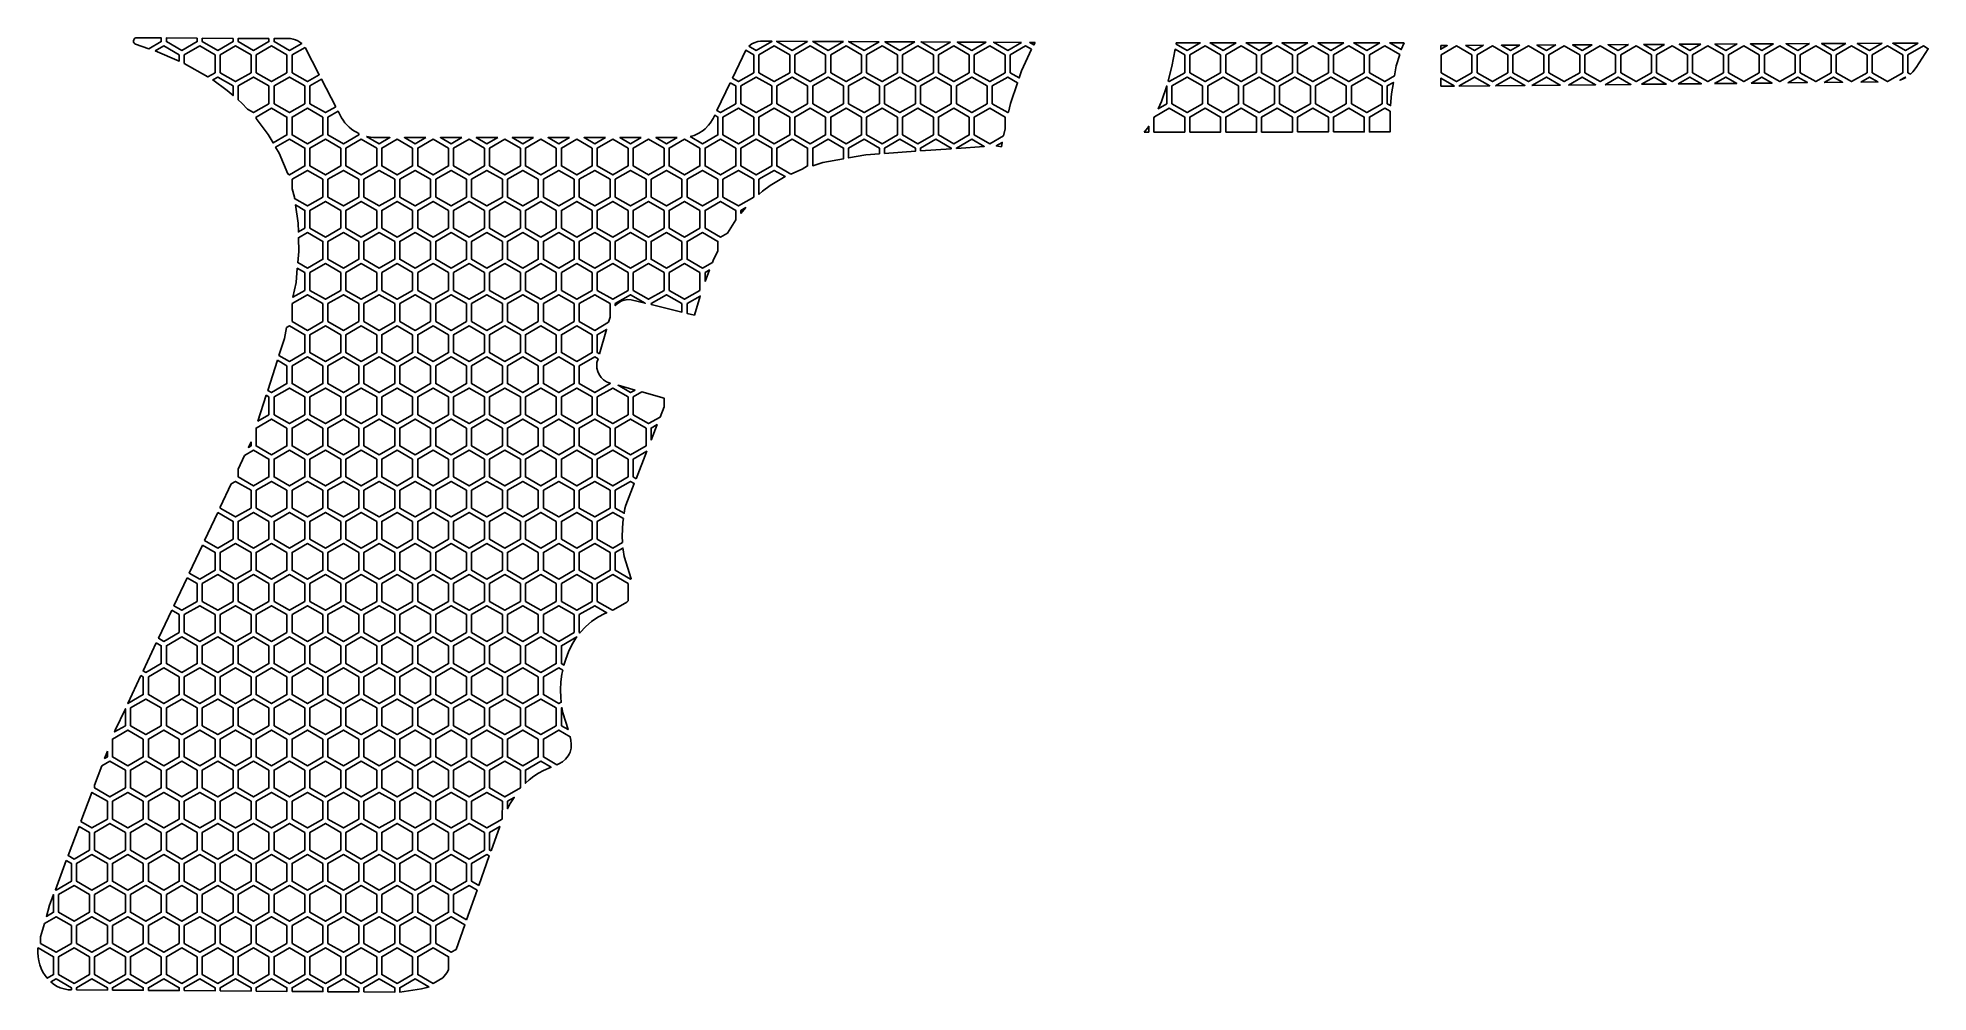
# Model space of a CAD drawing. Header units: millimetres. Extents: x 5 to 191, y -285 to -192.
import ezdxf

# ---------------------------------------------------------------- set-up
doc = ezdxf.new("R2010")
doc.units = ezdxf.units.MM

# ---------------------------------------------------------------- blocks, each defined once
blk = doc.blocks.new('HEX')
blk.add_lwpolyline([(1.516, 0.875), (0, 1.75), (-1.516, 0.875), (-1.516, -0.875), (0, -1.75), (1.516, -0.875)], close=True)

msp = doc.modelspace()

# ---------------------------------------------------------------- linework, layer by layer
for points in [[(14.587, -192.26), (14.505, -192.213), (14.431, -192.127), (14.401, -192.05), (14.392, -191.941), (14.417, -191.835), (14.457, -191.763), (14.539, -191.688), (14.62, -191.652), (14.683, -191.64), (17.124, -191.654), (17.124, -192.01), (15.916, -192.708), (14.587, -192.26)], [(16.532, -192.929), (17.374, -192.443), (18.889, -193.318), (18.889, -193.929), (16.532, -192.929)], [(20.655, -191.673), (20.655, -192.01), (19.139, -192.885), (17.624, -192.01), (17.624, -191.657), (20.655, -191.673)], [(19.389, -194.178), (19.389, -193.318), (20.905, -192.443), (22.42, -193.318), (22.42, -195.068), (21.69, -195.49), (19.389, -194.178)], [(24.186, -191.692), (24.186, -192.01), (22.67, -192.885), (21.155, -192.01), (21.155, -191.676), (24.186, -191.692)], [(27.717, -191.712), (27.717, -192.01), (26.201, -192.885), (24.686, -192.01), (24.686, -191.695), (27.717, -191.712)], [(29.841, -191.723), (30.09, -191.759), (30.328, -191.827), (30.554, -191.927), (30.763, -192.055), (30.932, -192.192), (29.732, -192.885), (28.217, -192.01), (28.217, -191.714), (29.841, -191.723)], [(31.258, -192.582), (32.655, -195.275), (31.498, -195.943), (29.982, -195.068), (29.982, -193.318), (31.258, -192.582)], [(73.286, -195.606), (74.603, -192.866), (75.387, -193.318), (75.387, -195.068), (73.871, -195.943), (73.286, -195.606)], [(74.915, -192.469), (75.209, -192.239), (75.433, -192.119), (75.797, -192), (76.054, -191.965), (77.152, -191.97), (77.152, -192.01), (75.637, -192.885), (74.915, -192.469)], [(80.683, -191.988), (80.683, -192.01), (79.168, -192.885), (77.652, -192.01), (77.652, -191.973), (80.683, -191.988)], [(84.214, -192.006), (82.699, -192.885), (81.183, -192.01), (81.183, -191.991), (84.214, -192.006)], [(87.721, -192.024), (86.23, -192.885), (84.714, -192.009), (87.721, -192.024)], [(91.222, -192.042), (89.761, -192.885), (88.274, -192.027), (91.222, -192.042)], [(94.722, -192.06), (93.292, -192.885), (91.837, -192.045), (94.722, -192.06)], [(98.222, -192.078), (96.823, -192.885), (95.399, -192.063), (98.222, -192.078)], [(101.722, -192.095), (100.354, -192.885), (98.962, -192.081), (101.722, -192.095)], [(102.686, -192.77), (101.724, -194.887), (101.488, -195.579), (100.604, -195.068), (100.604, -193.318), (102.12, -192.443), (102.686, -192.77)], [(103.049, -192.102), (102.925, -192.331), (102.524, -192.1), (103.049, -192.102)], [(116.49, -194.471), (116.809, -192.769), (117.76, -193.318), (117.76, -195.068), (116.244, -195.943), (116.123, -195.873), (116.49, -194.471)], [(116.907, -192.249), (116.926, -192.147), (119.288, -192.147), (118.01, -192.885), (116.907, -192.249)], [(122.819, -192.147), (121.541, -192.885), (120.263, -192.147), (122.819, -192.147)], [(126.35, -192.147), (125.072, -192.885), (123.794, -192.147), (126.35, -192.147)], [(129.881, -192.147), (128.603, -192.885), (127.325, -192.147), (129.881, -192.147)], [(133.412, -192.147), (132.134, -192.885), (130.856, -192.147), (133.412, -192.147)], [(136.943, -192.147), (135.665, -192.885), (134.387, -192.147), (136.943, -192.147)], [(138.563, -194.393), (138.389, -195.39), (137.431, -195.943), (135.915, -195.068), (135.915, -193.318), (137.431, -192.443), (138.903, -193.293), (138.563, -194.393)], [(139.324, -192.147), (139.055, -192.803), (137.918, -192.147), (139.324, -192.147)], [(142.941, -192.401), (143.571, -192.398), (142.941, -192.762), (142.941, -192.401)], [(147.135, -192.379), (146.258, -192.885), (145.398, -192.389), (147.135, -192.379)], [(150.698, -192.361), (149.789, -192.885), (148.897, -192.37), (150.698, -192.361)], [(154.262, -192.342), (153.321, -192.885), (152.396, -192.352), (154.262, -192.342)], [(157.825, -192.323), (156.852, -192.885), (155.896, -192.333), (157.825, -192.323)], [(161.389, -192.305), (160.383, -192.885), (159.395, -192.315), (161.389, -192.305)], [(164.952, -192.286), (163.914, -192.885), (162.894, -192.297), (164.952, -192.286)], [(168.516, -192.267), (167.445, -192.885), (166.393, -192.278), (168.516, -192.267)], [(172.079, -192.248), (170.976, -192.885), (169.893, -192.26), (172.079, -192.248)], [(175.643, -192.23), (174.507, -192.885), (173.392, -192.241), (175.643, -192.23)], [(179.206, -192.211), (178.038, -192.885), (176.891, -192.223), (179.206, -192.211)], [(182.77, -192.192), (181.569, -192.885), (180.39, -192.205), (182.77, -192.192)], [(186.333, -192.173), (185.1, -192.885), (183.89, -192.186), (186.333, -192.173)], [(189.897, -192.155), (188.631, -192.885), (187.389, -192.168), (189.897, -192.155)], [(189.699, -194.561), (189.362, -194.979), (189.123, -195.208), (188.881, -195.068), (188.881, -193.318), (190.397, -192.443), (190.868, -192.715), (189.699, -194.561)], [(23.619, -196.824), (22.185, -195.781), (22.67, -195.501), (24.186, -196.376), (24.186, -197.318), (23.619, -196.824)], [(25.058, -198.077), (24.686, -197.753), (24.686, -196.376), (26.201, -195.501), (27.717, -196.376), (27.717, -198.126), (26.201, -199.001), (25.6, -198.654), (25.058, -198.077)], [(34.281, -198.414), (33.264, -199.001), (31.748, -198.126), (31.748, -196.376), (32.886, -195.72), (34.281, -198.414)], [(73.07, -196.058), (73.621, -196.376), (73.621, -198.126), (72.106, -199.001), (71.759, -198.801), (73.07, -196.058)], [(100.625, -198.116), (100.449, -198.947), (100.354, -199.001), (98.839, -198.126), (98.839, -196.376), (100.354, -195.501), (101.324, -196.061), (100.625, -198.116)], [(115.468, -197.9), (115.991, -196.377), (115.992, -196.375), (115.994, -198.126), (115.159, -198.608), (115.468, -197.9)], [(138.085, -197.134), (138.001, -198.311), (137.681, -198.126), (137.681, -196.376), (138.277, -196.032), (138.085, -197.134)], [(142.941, -196.409), (142.941, -195.625), (144.243, -196.376), (144.243, -196.396), (142.941, -196.409)], [(144.743, -196.391), (144.743, -196.376), (146.258, -195.501), (147.748, -196.361), (144.743, -196.391)], [(148.31, -196.356), (149.789, -195.501), (151.219, -196.327), (148.31, -196.356)], [(151.903, -196.32), (153.321, -195.501), (154.69, -196.292), (151.903, -196.32)], [(155.496, -196.284), (156.852, -195.501), (158.161, -196.257), (155.496, -196.284)], [(159.089, -196.248), (160.383, -195.501), (161.632, -196.223), (159.089, -196.248)], [(162.683, -196.212), (163.914, -195.501), (165.103, -196.188), (162.683, -196.212)], [(166.276, -196.176), (167.445, -195.501), (168.574, -196.153), (166.276, -196.176)], [(169.869, -196.14), (170.976, -195.501), (172.045, -196.119), (169.869, -196.14)], [(173.463, -196.104), (174.507, -195.501), (175.516, -196.084), (173.463, -196.104)], [(177.056, -196.068), (178.038, -195.501), (178.987, -196.049), (177.056, -196.068)], [(180.649, -196.033), (181.569, -195.501), (182.458, -196.015), (180.649, -196.033)], [(184.242, -195.997), (185.1, -195.501), (185.929, -195.98), (184.242, -195.997)], [(188.684, -195.532), (188.35, -195.712), (188.094, -195.812), (188.631, -195.501), (188.684, -195.532)], [(27.635, -201.144), (26.451, -199.571), (26.451, -199.434), (27.967, -198.559), (29.482, -199.434), (29.482, -201.184), (28.116, -201.973), (27.635, -201.144)], [(34.845, -199.504), (35.009, -199.755), (35.189, -199.991), (35.386, -200.213), (35.598, -200.418), (35.823, -200.608), (36.061, -200.78), (36.312, -200.934), (36.545, -201.056), (36.545, -201.184), (35.029, -202.059), (33.514, -201.184), (33.514, -199.434), (34.511, -198.859), (34.845, -199.504)], [(99.958, -201.269), (98.589, -202.059), (97.073, -201.184), (97.073, -199.434), (98.589, -198.559), (100.104, -199.434), (100.104, -200.578), (99.958, -201.269)], [(114.729, -200.913), (114.729, -199.494), (114.776, -199.407), (116.244, -198.559), (117.76, -199.434), (117.76, -200.911), (114.729, -200.913)], [(118.26, -200.91), (118.26, -199.434), (119.775, -198.559), (121.291, -199.434), (121.291, -200.908), (118.26, -200.91)], [(121.791, -200.908), (121.791, -199.434), (123.306, -198.559), (124.822, -199.434), (124.822, -200.905), (121.791, -200.908)], [(125.322, -200.905), (125.322, -199.434), (126.837, -198.559), (128.353, -199.434), (128.353, -200.903), (125.322, -200.905)], [(128.853, -200.902), (128.853, -199.434), (130.368, -198.559), (131.884, -199.434), (131.884, -200.9), (128.853, -200.902)], [(132.384, -200.9), (132.384, -199.434), (133.9, -198.559), (135.415, -199.434), (135.415, -200.898), (132.384, -200.9)], [(137.961, -198.866), (137.962, -200.896), (135.915, -200.897), (135.915, -199.434), (137.431, -198.559), (137.961, -198.866)], [(69.119, -201.354), (69.516, -201.232), (69.974, -201.019), (70.396, -200.745), (70.591, -200.586), (70.948, -200.226), (71.106, -200.026), (71.381, -199.591), (71.543, -199.254), (71.856, -199.434), (71.856, -201.184), (70.34, -202.059), (69.119, -201.354)], [(113.773, -200.913), (114.118, -200.497), (114.229, -200.33), (114.229, -200.913), (113.773, -200.913)], [(28.702, -202.981), (28.368, -202.405), (29.732, -201.617), (31.248, -202.492), (31.248, -204.242), (29.732, -205.117), (29.566, -205.021), (28.702, -202.981)], [(37.301, -201.332), (37.705, -201.417), (38.005, -201.451), (39.613, -201.451), (38.56, -202.059), (37.301, -201.332)], [(43.144, -201.452), (42.091, -202.059), (41.038, -201.451), (43.144, -201.452)], [(46.675, -201.452), (45.622, -202.059), (44.57, -201.452), (46.675, -201.452)], [(50.205, -201.452), (49.153, -202.059), (48.101, -201.452), (50.205, -201.452)], [(53.736, -201.452), (52.685, -202.059), (51.633, -201.452), (53.736, -201.452)], [(57.267, -201.452), (56.216, -202.059), (55.164, -201.452), (57.267, -201.452)], [(60.798, -201.453), (59.747, -202.059), (58.696, -201.452), (60.798, -201.453)], [(64.328, -201.453), (63.278, -202.059), (62.227, -201.453), (64.328, -201.453)], [(67.859, -201.453), (66.809, -202.059), (65.758, -201.453), (67.859, -201.453)], [(79.03, -205.038), (77.652, -204.242), (77.652, -202.492), (79.168, -201.617), (80.683, -202.492), (80.683, -204.242), (80.133, -204.56), (79.03, -205.038)], [(82.164, -203.911), (81.183, -204.215), (81.183, -202.492), (82.699, -201.617), (84.214, -202.492), (84.214, -203.535), (82.164, -203.911)], [(86.389, -203.137), (84.714, -203.444), (84.714, -202.492), (86.23, -201.617), (87.745, -202.492), (87.745, -203.042), (86.389, -203.137)], [(88.245, -203.007), (88.245, -202.492), (89.761, -201.617), (91.277, -202.492), (91.277, -202.795), (88.245, -203.007)], [(91.777, -202.76), (91.777, -202.492), (93.292, -201.617), (94.808, -202.492), (94.808, -202.547), (91.777, -202.76)], [(95.308, -202.512), (95.308, -202.492), (96.823, -201.617), (98.042, -202.321), (95.308, -202.512)], [(99.731, -202.345), (99.394, -202.281), (99.227, -202.268), (99.819, -201.926), (99.731, -202.345)], [(30.212, -207.326), (29.982, -206.505), (29.982, -205.55), (31.498, -204.675), (33.014, -205.55), (33.014, -207.3), (31.498, -208.175), (30.229, -207.443), (30.212, -207.326)], [(76.993, -206.175), (76.253, -206.725), (75.887, -207.041), (75.887, -205.55), (77.402, -204.675), (78.474, -205.294), (76.993, -206.175)], [(30.583, -209.858), (30.321, -208.073), (31.248, -208.608), (31.248, -210.358), (30.604, -210.73), (30.583, -209.858)], [(73.621, -209.526), (72.789, -210.839), (72.106, -211.233), (70.59, -210.358), (70.59, -208.608), (72.106, -207.733), (73.621, -208.608), (73.621, -209.526)], [(74.121, -208.916), (74.121, -208.608), (74.601, -208.331), (74.121, -208.916)], [(30.65, -212.645), (30.617, -211.3), (31.498, -210.791), (33.014, -211.666), (33.014, -213.416), (31.498, -214.291), (30.551, -213.745), (30.65, -212.645)], [(71.389, -213.537), (71.316, -213.728), (70.34, -214.291), (68.824, -213.416), (68.824, -211.666), (70.34, -210.791), (71.856, -211.666), (71.856, -212.586), (71.389, -213.537)], [(30.376, -215.702), (30.502, -214.294), (31.248, -214.724), (31.248, -216.474), (30.073, -217.153), (30.376, -215.702)], [(70.59, -215.611), (70.59, -214.724), (71.029, -214.471), (70.59, -215.611)], [(61.116, -219.617), (59.747, -220.407), (58.231, -219.532), (58.231, -217.782), (59.747, -216.907), (61.262, -217.782), (61.262, -219.111), (61.116, -219.617)], [(63.332, -217.403), (62.994, -217.388), (62.828, -217.404), (62.507, -217.482), (62.355, -217.542), (62.07, -217.703), (61.94, -217.803), (61.762, -217.978), (61.762, -217.782), (63.278, -216.907), (64.719, -217.74), (63.332, -217.403)], [(65.293, -217.879), (65.293, -217.782), (66.809, -216.907), (68.324, -217.782), (68.324, -218.613), (65.293, -217.879)], [(69.546, -218.909), (68.824, -218.735), (68.824, -217.782), (70.12, -217.034), (69.546, -218.909)], [(29.227, -221.196), (29.45, -220.128), (29.732, -219.965), (31.248, -220.84), (31.248, -222.59), (29.732, -223.465), (28.694, -222.866), (29.227, -221.196)], [(60.22, -222.719), (59.997, -222.59), (59.997, -220.84), (60.916, -220.31), (60.22, -222.719)], [(59.97, -223.582), (59.95, -223.76), (59.961, -224.11), (60.039, -224.446), (60.178, -224.758), (60.375, -225.039), (60.623, -225.278), (60.917, -225.467), (61.081, -225.541), (61.262, -225.591), (61.262, -225.648), (59.747, -226.523), (58.231, -225.648), (58.231, -223.898), (59.747, -223.023), (60.077, -223.214), (59.97, -223.582)], [(28.538, -223.353), (29.482, -223.898), (29.482, -225.648), (27.967, -226.523), (27.594, -226.308), (28.538, -223.353)], [(63.711, -226.273), (63.278, -226.523), (62.037, -225.807), (63.711, -226.273)], [(66.559, -227.067), (66.559, -227.923), (66.168, -228.932), (65.043, -229.581), (63.528, -228.706), (63.528, -226.956), (64.386, -226.461), (66.559, -227.067)], [(27.439, -226.796), (27.717, -226.956), (27.717, -228.706), (26.627, -229.336), (27.439, -226.796)], [(65.293, -231.192), (65.293, -230.014), (65.881, -229.675), (65.293, -231.192)], [(25.315, -232.709), (26.201, -232.197), (27.717, -233.072), (27.717, -234.822), (26.201, -235.697), (24.686, -234.822), (24.686, -234.045), (25.315, -232.709)], [(25.951, -231.357), (25.951, -231.764), (25.688, -231.917), (25.951, -231.357)], [(63.822, -234.993), (63.528, -234.822), (63.528, -233.072), (64.864, -232.301), (63.822, -234.993)], [(23.997, -235.509), (24.436, -235.255), (25.951, -236.13), (25.951, -237.88), (24.436, -238.755), (22.92, -237.88), (22.92, -237.796), (23.997, -235.509)], [(62.816, -237.593), (62.723, -237.933), (62.648, -238.392), (61.762, -237.88), (61.762, -236.13), (63.278, -235.255), (63.64, -235.464), (62.816, -237.593)], [(22.675, -238.316), (24.186, -239.188), (24.186, -240.938), (22.67, -241.813), (21.38, -241.068), (22.675, -238.316)], [(62.505, -239.275), (62.431, -240.636), (62.477, -241.257), (61.512, -241.813), (59.997, -240.938), (59.997, -239.188), (61.512, -238.313), (62.562, -238.92), (62.505, -239.275)], [(21.166, -241.522), (22.42, -242.246), (22.42, -243.996), (20.905, -244.871), (19.87, -244.274), (21.166, -241.522)], [(62.529, -241.982), (62.652, -242.64), (63.337, -244.837), (63.278, -244.871), (61.762, -243.996), (61.762, -242.246), (62.517, -241.811), (62.529, -241.982)], [(19.657, -244.728), (20.655, -245.305), (20.655, -247.055), (19.139, -247.93), (18.361, -247.48), (19.657, -244.728)], [(62.912, -247.121), (61.595, -247.882), (61.5, -247.922), (59.997, -247.055), (59.997, -245.305), (61.512, -244.43), (63.028, -245.305), (63.028, -246.993), (62.912, -247.121)], [(18.148, -247.934), (18.889, -248.363), (18.889, -250.113), (17.374, -250.988), (16.852, -250.686), (18.148, -247.934)], [(60.738, -248.247), (60.054, -248.605), (59.428, -249.034), (58.86, -249.528), (58.298, -250.151), (58.231, -250.113), (58.231, -248.363), (59.747, -247.488), (60.925, -248.168), (60.738, -248.247)], [(57.901, -250.682), (57.509, -251.329), (57.175, -252.013), (56.9, -252.727), (56.725, -253.32), (56.466, -253.171), (56.466, -251.421), (57.981, -250.546), (57.996, -250.554), (57.901, -250.682)], [(16.638, -251.14), (17.124, -251.421), (17.124, -253.171), (15.608, -254.046), (15.343, -253.892), (16.638, -251.14)], [(15.129, -254.346), (15.358, -254.479), (15.358, -256.229), (13.843, -257.104), (13.834, -257.098), (15.129, -254.346)], [(56.524, -254.22), (56.425, -254.984), (56.383, -255.751), (56.401, -256.515), (56.447, -256.97), (56.216, -257.104), (54.7, -256.229), (54.7, -254.479), (56.216, -253.604), (56.606, -253.829), (56.524, -254.22)], [(12.591, -259.738), (13.593, -257.61), (13.593, -259.287), (12.53, -259.9), (12.591, -259.738)], [(56.612, -258.003), (57.131, -259.67), (56.466, -259.287), (56.466, -257.537), (56.521, -257.505), (56.612, -258.003)], [(57.407, -260.697), (57.442, -261.095), (57.416, -261.488), (57.318, -261.876), (57.232, -262.075), (57.129, -262.257), (57.009, -262.42), (56.876, -262.568), (56.571, -262.823), (56.228, -263.033), (56.035, -263.115), (54.7, -262.345), (54.7, -260.595), (56.216, -259.72), (57.34, -260.369), (57.407, -260.697)], [(11.827, -261.773), (11.827, -262.345), (11.553, -262.503), (11.827, -261.773)], [(11.277, -263.24), (12.077, -262.778), (13.593, -263.653), (13.593, -265.403), (12.077, -266.278), (10.561, -265.403), (10.561, -265.145), (11.277, -263.24)], [(54.716, -263.677), (54.218, -263.935), (53.744, -264.246), (53.295, -264.605), (52.935, -264.947), (52.935, -263.653), (54.45, -262.778), (55.46, -263.361), (54.716, -263.677)], [(9.224, -268.708), (10.311, -265.836), (11.827, -266.711), (11.827, -268.461), (10.311, -269.336), (9.224, -268.708)], [(50.659, -268.466), (49.153, -269.336), (47.638, -268.461), (47.638, -266.711), (49.153, -265.836), (50.669, -266.711), (50.659, -268.466)], [(51.427, -266.938), (51.169, -267.445), (51.169, -266.711), (51.827, -266.331), (51.427, -266.938)], [(9.046, -269.182), (10.061, -269.769), (10.061, -271.519), (8.546, -272.394), (7.966, -272.059), (9.046, -269.182)], [(49.548, -271.602), (49.403, -271.519), (49.403, -269.769), (50.402, -269.192), (49.548, -271.602)], [(7.788, -272.533), (8.296, -272.827), (8.296, -274.577), (6.78, -275.452), (6.708, -275.41), (7.788, -272.533)], [(48.349, -274.987), (47.638, -274.577), (47.638, -272.827), (49.153, -271.952), (49.378, -272.081), (48.349, -274.987)], [(47.15, -278.372), (45.872, -277.635), (45.872, -275.885), (47.388, -275.01), (48.179, -275.466), (47.15, -278.372)], [(6.135, -276.939), (6.53, -275.885), (6.53, -277.635), (5.825, -278.042), (6.135, -276.939)], [(5.631, -278.731), (6.78, -278.068), (8.296, -278.943), (8.296, -280.693), (6.78, -281.568), (5.265, -280.693), (5.265, -280.037), (5.631, -278.731)], [(46.12, -281.281), (45.622, -281.568), (44.107, -280.693), (44.107, -278.943), (45.622, -278.068), (46.98, -278.851), (46.12, -281.281)], [(5.701, -283.847), (5.493, -283.514), (5.318, -283.158), (5.178, -282.784), (5.074, -282.396), (5.009, -281.997), (4.984, -281.59), (5, -281.181), (5.015, -281.126), (6.53, -282.001), (6.53, -283.751), (5.907, -284.111), (5.701, -283.847)], [(45.204, -283.584), (44.957, -283.917), (44.805, -284.078), (43.857, -284.626), (42.341, -283.751), (42.341, -282.001), (43.857, -281.126), (45.372, -282.001), (45.372, -283.291), (45.204, -283.584)], [(7.959, -285.247), (7.562, -285.173), (7.187, -285.051), (6.836, -284.885), (6.51, -284.677), (6.268, -284.479), (6.78, -284.184), (8.296, -285.059), (8.296, -285.249), (7.959, -285.247)], [(8.796, -285.253), (8.796, -285.059), (10.311, -284.184), (11.827, -285.059), (11.827, -285.276), (8.796, -285.253)], [(12.327, -285.28), (12.327, -285.059), (13.843, -284.184), (15.358, -285.059), (15.358, -285.302), (12.327, -285.28)], [(15.858, -285.306), (15.858, -285.059), (17.374, -284.184), (18.889, -285.059), (18.889, -285.329), (15.858, -285.306)], [(19.389, -285.333), (19.389, -285.059), (20.905, -284.184), (22.42, -285.059), (22.42, -285.356), (19.389, -285.333)], [(22.92, -285.359), (22.92, -285.059), (24.436, -284.184), (25.951, -285.059), (25.951, -285.382), (22.92, -285.359)], [(26.451, -285.386), (26.451, -285.059), (27.967, -284.184), (29.482, -285.059), (29.482, -285.409), (26.451, -285.386)], [(29.982, -285.412), (29.982, -285.059), (31.498, -284.184), (33.014, -285.059), (33.014, -285.435), (29.982, -285.412)], [(33.514, -285.439), (33.514, -285.059), (35.029, -284.184), (36.545, -285.059), (36.545, -285.462), (33.514, -285.439)], [(37.045, -285.466), (37.045, -285.059), (38.56, -284.184), (40.076, -285.059), (40.076, -285.488), (37.045, -285.466)], [(43.246, -285.03), (42.717, -285.156), (40.576, -285.483), (40.576, -285.059), (42.091, -284.184), (43.439, -284.962), (43.246, -285.03)]]:
    msp.add_lwpolyline(points, close=True)

# ---------------------------------------------------------------- block references
for p in [(24.436, -194.193), (27.967, -194.193), (77.402, -194.193), (80.933, -194.193), (84.464, -194.193), (87.995, -194.193), (91.527, -194.193), (95.058, -194.193), (98.589, -194.193), (119.775, -194.193), (123.306, -194.193), (126.837, -194.193), (130.368, -194.193), (133.9, -194.193), (144.493, -194.193), (148.024, -194.193), (151.555, -194.193), (155.086, -194.193), (158.617, -194.193), (162.148, -194.193), (165.679, -194.193), (169.21, -194.193), (172.742, -194.193), (176.273, -194.193), (179.804, -194.193), (183.335, -194.193), (186.866, -194.193), (29.732, -197.251), (75.637, -197.251), (79.168, -197.251), (82.699, -197.251), (86.23, -197.251), (89.761, -197.251), (93.292, -197.251), (96.823, -197.251), (118.01, -197.251), (121.541, -197.251), (125.072, -197.251), (128.603, -197.251), (132.134, -197.251), (135.665, -197.251), (31.498, -200.309), (73.871, -200.309), (77.402, -200.309), (80.933, -200.309), (84.464, -200.309), (87.995, -200.309), (91.527, -200.309), (95.058, -200.309), (33.264, -203.367), (36.795, -203.367), (40.326, -203.367), (43.857, -203.367), (47.388, -203.367), (50.919, -203.367), (54.45, -203.367), (57.981, -203.367), (61.512, -203.367), (65.043, -203.367), (68.574, -203.367), (72.106, -203.367), (75.637, -203.367), (35.029, -206.425), (38.56, -206.425), (42.091, -206.425), (45.622, -206.425), (49.153, -206.425), (52.685, -206.425), (56.216, -206.425), (59.747, -206.425), (63.278, -206.425), (66.809, -206.425), (70.34, -206.425), (73.871, -206.425), (33.264, -209.483), (36.795, -209.483), (40.326, -209.483), (43.857, -209.483), (47.388, -209.483), (50.919, -209.483), (54.45, -209.483), (57.981, -209.483), (61.512, -209.483), (65.043, -209.483), (68.574, -209.483), (35.029, -212.541), (38.56, -212.541), (42.091, -212.541), (45.622, -212.541), (49.153, -212.541), (52.685, -212.541), (56.216, -212.541), (59.747, -212.541), (63.278, -212.541), (66.809, -212.541), (33.264, -215.599), (36.795, -215.599), (40.326, -215.599), (43.857, -215.599), (47.388, -215.599), (50.919, -215.599), (54.45, -215.599), (57.981, -215.599), (61.512, -215.599), (65.043, -215.599), (68.574, -215.599), (31.498, -218.657), (35.029, -218.657), (38.56, -218.657), (42.091, -218.657), (45.622, -218.657), (49.153, -218.657), (52.685, -218.657), (56.216, -218.657), (33.264, -221.715), (36.795, -221.715), (40.326, -221.715), (43.857, -221.715), (47.388, -221.715), (50.919, -221.715), (54.45, -221.715), (57.981, -221.715), (31.498, -224.773), (35.029, -224.773), (38.56, -224.773), (42.091, -224.773), (45.622, -224.773), (49.153, -224.773), (52.685, -224.773), (56.216, -224.773), (29.732, -227.831), (33.264, -227.831), (36.795, -227.831), (40.326, -227.831), (43.857, -227.831), (47.388, -227.831), (50.919, -227.831), (54.45, -227.831), (57.981, -227.831), (61.512, -227.831), (27.967, -230.889), (31.498, -230.889), (35.029, -230.889), (38.56, -230.889), (42.091, -230.889), (45.622, -230.889), (49.153, -230.889), (52.685, -230.889), (56.216, -230.889), (59.747, -230.889), (63.278, -230.889), (29.732, -233.947), (33.264, -233.947), (36.795, -233.947), (40.326, -233.947), (43.857, -233.947), (47.388, -233.947), (50.919, -233.947), (54.45, -233.947), (57.981, -233.947), (61.512, -233.947), (27.967, -237.005), (31.498, -237.005), (35.029, -237.005), (38.56, -237.005), (42.091, -237.005), (45.622, -237.005), (49.153, -237.005), (52.685, -237.005), (56.216, -237.005), (59.747, -237.005), (26.201, -240.063), (29.732, -240.063), (33.264, -240.063), (36.795, -240.063), (40.326, -240.063), (43.857, -240.063), (47.388, -240.063), (50.919, -240.063), (54.45, -240.063), (57.981, -240.063), (24.436, -243.121), (27.967, -243.121), (31.498, -243.121), (35.029, -243.121), (38.56, -243.121), (42.091, -243.121), (45.622, -243.121), (49.153, -243.121), (52.685, -243.121), (56.216, -243.121), (59.747, -243.121), (22.67, -246.18), (26.201, -246.18), (29.732, -246.18), (33.264, -246.18), (36.795, -246.18), (40.326, -246.18), (43.857, -246.18), (47.388, -246.18), (50.919, -246.18), (54.45, -246.18), (57.981, -246.18), (20.905, -249.238), (24.436, -249.238), (27.967, -249.238), (31.498, -249.238), (35.029, -249.238), (38.56, -249.238), (42.091, -249.238), (45.622, -249.238), (49.153, -249.238), (52.685, -249.238), (56.216, -249.238), (19.139, -252.296), (22.67, -252.296), (26.201, -252.296), (29.732, -252.296), (33.264, -252.296), (36.795, -252.296), (40.326, -252.296), (43.857, -252.296), (47.388, -252.296), (50.919, -252.296), (54.45, -252.296), (17.374, -255.354), (20.905, -255.354), (24.436, -255.354), (27.967, -255.354), (31.498, -255.354), (35.029, -255.354), (38.56, -255.354), (42.091, -255.354), (45.622, -255.354), (49.153, -255.354), (52.685, -255.354), (15.608, -258.412), (19.139, -258.412), (22.67, -258.412), (26.201, -258.412), (29.732, -258.412), (33.264, -258.412), (36.795, -258.412), (40.326, -258.412), (43.857, -258.412), (47.388, -258.412), (50.919, -258.412), (54.45, -258.412), (13.843, -261.47), (17.374, -261.47), (20.905, -261.47), (24.436, -261.47), (27.967, -261.47), (31.498, -261.47), (35.029, -261.47), (38.56, -261.47), (42.091, -261.47), (45.622, -261.47), (49.153, -261.47), (52.685, -261.47), (15.608, -264.528), (19.139, -264.528), (22.67, -264.528), (26.201, -264.528), (29.732, -264.528), (33.264, -264.528), (36.795, -264.528), (40.326, -264.528), (43.857, -264.528), (47.388, -264.528), (50.919, -264.528), (13.843, -267.586), (17.374, -267.586), (20.905, -267.586), (24.436, -267.586), (27.967, -267.586), (31.498, -267.586), (35.029, -267.586), (38.56, -267.586), (42.091, -267.586), (45.622, -267.586), (12.077, -270.644), (15.608, -270.644), (19.139, -270.644), (22.67, -270.644), (26.201, -270.644), (29.732, -270.644), (33.264, -270.644), (36.795, -270.644), (40.326, -270.644), (43.857, -270.644), (47.388, -270.644), (10.311, -273.702), (13.843, -273.702), (17.374, -273.702), (20.905, -273.702), (24.436, -273.702), (27.967, -273.702), (31.498, -273.702), (35.029, -273.702), (38.56, -273.702), (42.091, -273.702), (45.622, -273.702), (8.546, -276.76), (12.077, -276.76), (15.608, -276.76), (19.139, -276.76), (22.67, -276.76), (26.201, -276.76), (29.732, -276.76), (33.264, -276.76), (36.795, -276.76), (40.326, -276.76), (43.857, -276.76), (10.311, -279.818), (13.843, -279.818), (17.374, -279.818), (20.905, -279.818), (24.436, -279.818), (27.967, -279.818), (31.498, -279.818), (35.029, -279.818), (38.56, -279.818), (42.091, -279.818), (8.546, -282.876), (12.077, -282.876), (15.608, -282.876), (19.139, -282.876), (22.67, -282.876), (26.201, -282.876), (29.732, -282.876), (33.264, -282.876), (36.795, -282.876), (40.326, -282.876)]:
    msp.add_blockref('HEX', p)

doc.saveas('drawing.dxf')
